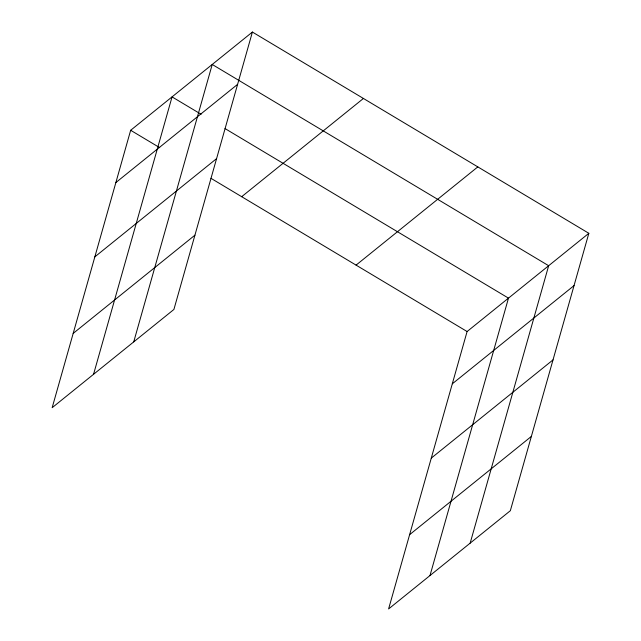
<?xml version="1.0" encoding="UTF-8"?>
<svg xmlns="http://www.w3.org/2000/svg" width="641" height="641" viewBox="0 0 641 641"><rect width="100%" height="100%" fill="white"/><g stroke="black" fill="none" stroke-linecap="round" stroke-linejoin="round"><path stroke-width="0.96" d="M252.402 32.05L130.66 130.283L52.161 407.7L173.903 309.467L252.402 32.05L588.839 233.3L510.34 510.717L388.598 608.95L467.097 331.533L588.839 233.3M93.554 374.296L172.052 96.887L201.09 114.25M133.729 341.885L212.227 64.469L548.664 265.719L470.165 543.135M429.991 575.554L508.489 298.137L224.999 128.561M115.861 182.573L237.603 84.34M94.836 256.865L216.578 158.631M241.681 196.699L363.423 98.466M73.178 333.408L194.92 235.175M356.075 265.118L477.817 166.892M452.306 383.823L574.048 285.598M431.281 458.115L553.023 359.881M409.623 534.658L531.365 436.425M130.66 130.283L159.697 147.654M210.937 178.302L467.097 331.533"/></g></svg>
